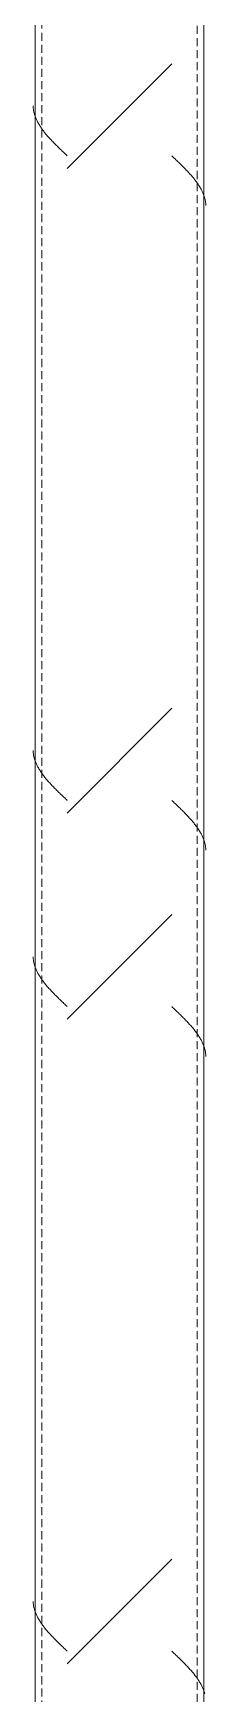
# Model space of a CAD drawing. Header units: centimetres. Extents: x -6111 to 13767, y -285 to 1600.
# Drawn here: x -553 to -542.7, y 251.9 to 350.1 of the extents above; entities that cross this region are included whole.
import ezdxf

# ---------------------------------------------------------------- set-up
doc = ezdxf.new("R2010")
doc.units = ezdxf.units.CM
doc.linetypes.add('Hidden', pattern=[0.714375, 0.47625, -0.238125])
doc.layers.add('S-COLS', color=7, linetype='Continuous', lineweight=9)

# ---------------------------------------------------------------- blocks, each defined once
blk = doc.blocks.new('FP_46-Elevación Eje 2')
at = {"layer": 'S-COLS'}
blk.add_line((-2848.272, 46.025), (-2848.272, 515.53), dxfattribs=at)
at = {"layer": 'S-COLS', "color": 9, "true_color": 0xc0c0c0}
for p, q in [((-2850.128, 342.786), (-2850.177, 342.832)), ((-2850.078, 342.739), (-2850.128, 342.786)), ((-2850.028, 342.692), (-2850.078, 342.739)), ((-2849.979, 342.645), (-2850.028, 342.692)), ((-2849.93, 342.599), (-2849.979, 342.645)), ((-2849.881, 342.552), (-2849.93, 342.599)), ((-2849.832, 342.505), (-2849.881, 342.552)), ((-2849.783, 342.458), (-2849.832, 342.505)), ((-2849.734, 342.412), (-2849.783, 342.458)), ((-2849.686, 342.365), (-2849.734, 342.412)), ((-2849.638, 342.318), (-2849.686, 342.365)), ((-2849.59, 342.271), (-2849.638, 342.318)), ((-2849.543, 342.225), (-2849.59, 342.271)), ((-2849.496, 342.178), (-2849.543, 342.225)), ((-2849.45, 342.131), (-2849.496, 342.178)), ((-2849.404, 342.084), (-2849.45, 342.131)), ((-2849.358, 342.037), (-2849.404, 342.084)), ((-2849.313, 341.991), (-2849.358, 342.037)), ((-2849.268, 341.944), (-2849.313, 341.991)), ((-2849.224, 341.897), (-2849.268, 341.944)), ((-2849.181, 341.85), (-2849.224, 341.897)), ((-2849.138, 341.804), (-2849.181, 341.85)), ((-2849.096, 341.757), (-2849.138, 341.804)), ((-2849.054, 341.71), (-2849.096, 341.757)), ((-2849.013, 341.663), (-2849.054, 341.71)), ((-2848.973, 341.617), (-2849.013, 341.663)), ((-2848.934, 341.57), (-2848.973, 341.617)), ((-2848.895, 341.523), (-2848.934, 341.57)), ((-2848.857, 341.476), (-2848.895, 341.523)), ((-2848.82, 341.43), (-2848.857, 341.476)), ((-2848.783, 341.383), (-2848.82, 341.43)), ((-2848.748, 341.336), (-2848.783, 341.383)), ((-2848.713, 341.289), (-2848.748, 341.336)), ((-2848.679, 341.243), (-2848.713, 341.289)), ((-2848.647, 341.196), (-2848.679, 341.243)), ((-2848.615, 341.149), (-2848.647, 341.196)), ((-2848.584, 341.102), (-2848.615, 341.149)), ((-2848.554, 341.056), (-2848.584, 341.102)), ((-2848.524, 341.009), (-2848.554, 341.056)), ((-2848.496, 340.962), (-2848.524, 341.009)), ((-2848.469, 340.915), (-2848.496, 340.962)), ((-2848.443, 340.869), (-2848.469, 340.915)), ((-2848.418, 340.822), (-2848.443, 340.869)), ((-2848.394, 340.775), (-2848.418, 340.822)), ((-2848.372, 340.728), (-2848.394, 340.775)), ((-2848.35, 340.682), (-2848.372, 340.728)), ((-2848.329, 340.635), (-2848.35, 340.682)), ((-2848.31, 340.588), (-2848.329, 340.635)), ((-2848.291, 340.541), (-2848.31, 340.588)), ((-2848.274, 340.495), (-2848.291, 340.541)), ((-2848.258, 340.448), (-2848.274, 340.495)), ((-2848.243, 340.401), (-2848.258, 340.448)), ((-2848.229, 340.354), (-2848.243, 340.401)), ((-2848.216, 340.308), (-2848.229, 340.354)), ((-2848.205, 340.261), (-2848.216, 340.308)), ((-2848.195, 340.214), (-2848.205, 340.261)), ((-2848.185, 340.167), (-2848.195, 340.214)), ((-2848.178, 340.12), (-2848.185, 340.167)), ((-2848.171, 340.074), (-2848.178, 340.12)), ((-2848.165, 340.027), (-2848.171, 340.074)), ((-2848.161, 339.98), (-2848.165, 340.027)), ((-2848.158, 339.933), (-2848.161, 339.98)), ((-2848.156, 339.887), (-2848.158, 339.933)), ((-2850.128, 304.686), (-2850.177, 304.732)), ((-2850.078, 304.639), (-2850.128, 304.686)), ((-2850.028, 304.592), (-2850.078, 304.639)), ((-2849.979, 304.545), (-2850.028, 304.592)), ((-2849.93, 304.499), (-2849.979, 304.545)), ((-2849.881, 304.452), (-2849.93, 304.499)), ((-2849.832, 304.405), (-2849.881, 304.452)), ((-2849.783, 304.358), (-2849.832, 304.405)), ((-2849.734, 304.312), (-2849.783, 304.358)), ((-2849.686, 304.265), (-2849.734, 304.312)), ((-2849.638, 304.218), (-2849.686, 304.265)), ((-2849.59, 304.171), (-2849.638, 304.218)), ((-2849.543, 304.125), (-2849.59, 304.171)), ((-2849.496, 304.078), (-2849.543, 304.125)), ((-2849.45, 304.031), (-2849.496, 304.078)), ((-2849.404, 303.984), (-2849.45, 304.031)), ((-2849.358, 303.937), (-2849.404, 303.984)), ((-2849.313, 303.891), (-2849.358, 303.937)), ((-2849.268, 303.844), (-2849.313, 303.891)), ((-2849.224, 303.797), (-2849.268, 303.844)), ((-2849.181, 303.75), (-2849.224, 303.797)), ((-2849.138, 303.704), (-2849.181, 303.75)), ((-2849.096, 303.657), (-2849.138, 303.704)), ((-2849.054, 303.61), (-2849.096, 303.657)), ((-2849.013, 303.563), (-2849.054, 303.61)), ((-2848.973, 303.517), (-2849.013, 303.563)), ((-2848.934, 303.47), (-2848.973, 303.517)), ((-2848.895, 303.423), (-2848.934, 303.47)), ((-2848.857, 303.376), (-2848.895, 303.423)), ((-2848.82, 303.33), (-2848.857, 303.376)), ((-2848.783, 303.283), (-2848.82, 303.33)), ((-2848.748, 303.236), (-2848.783, 303.283)), ((-2848.713, 303.189), (-2848.748, 303.236)), ((-2848.679, 303.143), (-2848.713, 303.189)), ((-2848.647, 303.096), (-2848.679, 303.143)), ((-2848.615, 303.049), (-2848.647, 303.096)), ((-2848.584, 303.002), (-2848.615, 303.049)), ((-2848.554, 302.956), (-2848.584, 303.002)), ((-2848.524, 302.909), (-2848.554, 302.956)), ((-2848.496, 302.862), (-2848.524, 302.909)), ((-2848.469, 302.815), (-2848.496, 302.862)), ((-2848.443, 302.769), (-2848.469, 302.815)), ((-2848.418, 302.722), (-2848.443, 302.769)), ((-2848.394, 302.675), (-2848.418, 302.722)), ((-2848.372, 302.628), (-2848.394, 302.675)), ((-2848.35, 302.582), (-2848.372, 302.628)), ((-2848.329, 302.535), (-2848.35, 302.582)), ((-2848.31, 302.488), (-2848.329, 302.535)), ((-2848.291, 302.441), (-2848.31, 302.488)), ((-2848.274, 302.395), (-2848.291, 302.441)), ((-2848.258, 302.348), (-2848.274, 302.395)), ((-2848.243, 302.301), (-2848.258, 302.348)), ((-2848.229, 302.254), (-2848.243, 302.301)), ((-2848.216, 302.208), (-2848.229, 302.254)), ((-2848.205, 302.161), (-2848.216, 302.208)), ((-2848.195, 302.114), (-2848.205, 302.161)), ((-2848.185, 302.067), (-2848.195, 302.114)), ((-2848.178, 302.02), (-2848.185, 302.067)), ((-2848.171, 301.974), (-2848.178, 302.02)), ((-2848.165, 301.927), (-2848.171, 301.974)), ((-2848.161, 301.88), (-2848.165, 301.927)), ((-2848.158, 301.833), (-2848.161, 301.88)), ((-2848.156, 301.787), (-2848.158, 301.833)), ((-2850.128, 292.496), (-2850.177, 292.543)), ((-2850.078, 292.449), (-2850.128, 292.496)), ((-2850.028, 292.403), (-2850.078, 292.449)), ((-2849.979, 292.356), (-2850.028, 292.403)), ((-2849.93, 292.309), (-2849.979, 292.356)), ((-2849.881, 292.262), (-2849.93, 292.309)), ((-2849.832, 292.216), (-2849.881, 292.262)), ((-2849.783, 292.169), (-2849.832, 292.216)), ((-2849.734, 292.122), (-2849.783, 292.169)), ((-2849.686, 292.075), (-2849.734, 292.122)), ((-2849.638, 292.029), (-2849.686, 292.075)), ((-2849.59, 291.982), (-2849.638, 292.029)), ((-2849.543, 291.935), (-2849.59, 291.982)), ((-2849.496, 291.888), (-2849.543, 291.935)), ((-2849.45, 291.842), (-2849.496, 291.888)), ((-2849.404, 291.795), (-2849.45, 291.842)), ((-2849.358, 291.748), (-2849.404, 291.795)), ((-2849.313, 291.701), (-2849.358, 291.748)), ((-2849.268, 291.655), (-2849.313, 291.701)), ((-2849.224, 291.608), (-2849.268, 291.655)), ((-2849.181, 291.561), (-2849.224, 291.608)), ((-2849.138, 291.514), (-2849.181, 291.561)), ((-2849.096, 291.468), (-2849.138, 291.514)), ((-2849.054, 291.421), (-2849.096, 291.468)), ((-2849.013, 291.374), (-2849.054, 291.421)), ((-2848.973, 291.327), (-2849.013, 291.374)), ((-2848.934, 291.28), (-2848.973, 291.327)), ((-2848.895, 291.234), (-2848.934, 291.28)), ((-2848.857, 291.187), (-2848.895, 291.234)), ((-2848.82, 291.14), (-2848.857, 291.187)), ((-2848.783, 291.093), (-2848.82, 291.14)), ((-2848.748, 291.047), (-2848.783, 291.093)), ((-2848.713, 291), (-2848.748, 291.047)), ((-2848.679, 290.953), (-2848.713, 291)), ((-2848.647, 290.906), (-2848.679, 290.953)), ((-2848.615, 290.86), (-2848.647, 290.906)), ((-2848.584, 290.813), (-2848.615, 290.86)), ((-2848.554, 290.766), (-2848.584, 290.813)), ((-2848.524, 290.719), (-2848.554, 290.766)), ((-2848.496, 290.673), (-2848.524, 290.719)), ((-2848.469, 290.626), (-2848.496, 290.673)), ((-2848.443, 290.579), (-2848.469, 290.626)), ((-2848.418, 290.532), (-2848.443, 290.579)), ((-2848.394, 290.486), (-2848.418, 290.532)), ((-2848.372, 290.439), (-2848.394, 290.486)), ((-2848.35, 290.392), (-2848.372, 290.439)), ((-2848.329, 290.345), (-2848.35, 290.392)), ((-2848.31, 290.299), (-2848.329, 290.345)), ((-2848.291, 290.252), (-2848.31, 290.299)), ((-2848.274, 290.205), (-2848.291, 290.252)), ((-2848.258, 290.158), (-2848.274, 290.205)), ((-2848.243, 290.112), (-2848.258, 290.158)), ((-2848.229, 290.065), (-2848.243, 290.112)), ((-2848.216, 290.018), (-2848.229, 290.065)), ((-2848.205, 289.971), (-2848.216, 290.018)), ((-2848.195, 289.925), (-2848.205, 289.971)), ((-2848.185, 289.878), (-2848.195, 289.925)), ((-2848.178, 289.831), (-2848.185, 289.878)), ((-2848.171, 289.784), (-2848.178, 289.831)), ((-2848.165, 289.738), (-2848.171, 289.784)), ((-2848.161, 289.691), (-2848.165, 289.738)), ((-2848.158, 289.644), (-2848.161, 289.691)), ((-2848.156, 289.597), (-2848.158, 289.644)), ((-2850.128, 254.396), (-2850.177, 254.443)), ((-2850.078, 254.349), (-2850.128, 254.396)), ((-2850.028, 254.303), (-2850.078, 254.349)), ((-2849.979, 254.256), (-2850.028, 254.303)), ((-2849.93, 254.209), (-2849.979, 254.256)), ((-2849.881, 254.162), (-2849.93, 254.209)), ((-2849.832, 254.116), (-2849.881, 254.162)), ((-2849.783, 254.069), (-2849.832, 254.116)), ((-2849.734, 254.022), (-2849.783, 254.069)), ((-2849.686, 253.975), (-2849.734, 254.022)), ((-2849.638, 253.929), (-2849.686, 253.975)), ((-2849.59, 253.882), (-2849.638, 253.929)), ((-2849.543, 253.835), (-2849.59, 253.882)), ((-2849.496, 253.788), (-2849.543, 253.835)), ((-2849.45, 253.742), (-2849.496, 253.788)), ((-2849.404, 253.695), (-2849.45, 253.742)), ((-2849.358, 253.648), (-2849.404, 253.695)), ((-2849.313, 253.601), (-2849.358, 253.648)), ((-2849.268, 253.555), (-2849.313, 253.601)), ((-2849.224, 253.508), (-2849.268, 253.555)), ((-2849.181, 253.461), (-2849.224, 253.508)), ((-2849.138, 253.414), (-2849.181, 253.461)), ((-2849.096, 253.368), (-2849.138, 253.414)), ((-2849.054, 253.321), (-2849.096, 253.368)), ((-2849.013, 253.274), (-2849.054, 253.321)), ((-2848.973, 253.227), (-2849.013, 253.274)), ((-2848.934, 253.18), (-2848.973, 253.227)), ((-2848.895, 253.134), (-2848.934, 253.18)), ((-2848.857, 253.087), (-2848.895, 253.134)), ((-2848.82, 253.04), (-2848.857, 253.087)), ((-2848.783, 252.993), (-2848.82, 253.04)), ((-2848.748, 252.947), (-2848.783, 252.993)), ((-2848.713, 252.9), (-2848.748, 252.947)), ((-2848.679, 252.853), (-2848.713, 252.9)), ((-2848.647, 252.806), (-2848.679, 252.853)), ((-2848.615, 252.76), (-2848.647, 252.806)), ((-2848.584, 252.713), (-2848.615, 252.76)), ((-2848.554, 252.666), (-2848.584, 252.713)), ((-2848.524, 252.619), (-2848.554, 252.666)), ((-2848.496, 252.573), (-2848.524, 252.619)), ((-2848.469, 252.526), (-2848.496, 252.573)), ((-2848.443, 252.479), (-2848.469, 252.526)), ((-2848.418, 252.432), (-2848.443, 252.479)), ((-2848.394, 252.386), (-2848.418, 252.432)), ((-2848.372, 252.339), (-2848.394, 252.386)), ((-2848.35, 252.292), (-2848.372, 252.339)), ((-2848.329, 252.245), (-2848.35, 252.292)), ((-2848.31, 252.199), (-2848.329, 252.245)), ((-2848.291, 252.152), (-2848.31, 252.199)), ((-2848.274, 252.105), (-2848.291, 252.152)), ((-2848.258, 252.058), (-2848.274, 252.105)), ((-2848.243, 252.012), (-2848.258, 252.058)), ((-2848.229, 251.965), (-2848.243, 252.012)), ((-2848.216, 251.918), (-2848.229, 251.965))]:
    blk.add_line(p, q, dxfattribs=at)
blk = doc.blocks.new('FP_47-Elevación Eje 2')
at = {"layer": 'S-COLS'}
blk.add_line((-2858.272, 515.53), (-2858.272, 46.025), dxfattribs=at)
at = {"layer": 'S-COLS', "color": 9, "true_color": 0xc0c0c0}
for p, q in [((-2858.386, 345.731), (-2858.388, 345.778)), ((-2858.383, 345.684), (-2858.386, 345.731)), ((-2858.379, 345.638), (-2858.383, 345.684)), ((-2858.373, 345.591), (-2858.379, 345.638)), ((-2858.367, 345.544), (-2858.373, 345.591)), ((-2858.359, 345.497), (-2858.367, 345.544)), ((-2858.35, 345.451), (-2858.359, 345.497)), ((-2858.339, 345.404), (-2858.35, 345.451)), ((-2858.328, 345.357), (-2858.339, 345.404)), ((-2858.315, 345.31), (-2858.328, 345.357)), ((-2858.302, 345.264), (-2858.315, 345.31)), ((-2858.287, 345.217), (-2858.302, 345.264)), ((-2858.27, 345.17), (-2858.287, 345.217)), ((-2858.253, 345.123), (-2858.27, 345.17)), ((-2858.235, 345.077), (-2858.253, 345.123)), ((-2858.215, 345.03), (-2858.235, 345.077)), ((-2858.194, 344.983), (-2858.215, 345.03)), ((-2858.173, 344.936), (-2858.194, 344.983)), ((-2858.15, 344.89), (-2858.173, 344.936)), ((-2858.126, 344.843), (-2858.15, 344.89)), ((-2858.101, 344.796), (-2858.126, 344.843)), ((-2858.075, 344.749), (-2858.101, 344.796)), ((-2858.048, 344.703), (-2858.075, 344.749)), ((-2858.02, 344.656), (-2858.048, 344.703)), ((-2857.991, 344.609), (-2858.02, 344.656)), ((-2857.961, 344.562), (-2857.991, 344.609)), ((-2857.93, 344.516), (-2857.961, 344.562)), ((-2857.898, 344.469), (-2857.93, 344.516)), ((-2857.865, 344.422), (-2857.898, 344.469)), ((-2857.831, 344.375), (-2857.865, 344.422)), ((-2857.797, 344.329), (-2857.831, 344.375)), ((-2857.761, 344.282), (-2857.797, 344.329)), ((-2857.725, 344.235), (-2857.761, 344.282)), ((-2857.687, 344.188), (-2857.725, 344.235)), ((-2857.65, 344.141), (-2857.687, 344.188)), ((-2857.611, 344.095), (-2857.65, 344.141)), ((-2857.571, 344.048), (-2857.611, 344.095)), ((-2857.531, 344.001), (-2857.571, 344.048)), ((-2857.49, 343.954), (-2857.531, 344.001)), ((-2857.449, 343.908), (-2857.49, 343.954)), ((-2857.406, 343.861), (-2857.449, 343.908)), ((-2857.364, 343.814), (-2857.406, 343.861)), ((-2857.32, 343.767), (-2857.364, 343.814)), ((-2857.276, 343.721), (-2857.32, 343.767)), ((-2857.231, 343.674), (-2857.276, 343.721)), ((-2857.186, 343.627), (-2857.231, 343.674)), ((-2857.141, 343.58), (-2857.186, 343.627)), ((-2857.095, 343.534), (-2857.141, 343.58)), ((-2857.048, 343.487), (-2857.095, 343.534)), ((-2857.001, 343.44), (-2857.048, 343.487)), ((-2856.954, 343.393), (-2857.001, 343.44)), ((-2856.906, 343.347), (-2856.954, 343.393)), ((-2856.858, 343.3), (-2856.906, 343.347)), ((-2856.81, 343.253), (-2856.858, 343.3)), ((-2856.762, 343.206), (-2856.81, 343.253)), ((-2856.713, 343.16), (-2856.762, 343.206)), ((-2856.664, 343.113), (-2856.713, 343.16)), ((-2856.615, 343.066), (-2856.664, 343.113)), ((-2856.565, 343.019), (-2856.615, 343.066)), ((-2856.516, 342.973), (-2856.565, 343.019)), ((-2856.466, 342.926), (-2856.516, 342.973)), ((-2856.417, 342.879), (-2856.466, 342.926)), ((-2856.367, 342.832), (-2856.417, 342.879)), ((-2858.386, 307.631), (-2858.388, 307.678)), ((-2858.383, 307.584), (-2858.386, 307.631)), ((-2858.379, 307.538), (-2858.383, 307.584)), ((-2858.373, 307.491), (-2858.379, 307.538)), ((-2858.367, 307.444), (-2858.373, 307.491)), ((-2858.359, 307.397), (-2858.367, 307.444)), ((-2858.35, 307.351), (-2858.359, 307.397)), ((-2858.339, 307.304), (-2858.35, 307.351)), ((-2858.328, 307.257), (-2858.339, 307.304)), ((-2858.315, 307.21), (-2858.328, 307.257)), ((-2858.302, 307.164), (-2858.315, 307.21)), ((-2858.287, 307.117), (-2858.302, 307.164)), ((-2858.27, 307.07), (-2858.287, 307.117)), ((-2858.253, 307.023), (-2858.27, 307.07)), ((-2858.235, 306.977), (-2858.253, 307.023)), ((-2858.215, 306.93), (-2858.235, 306.977)), ((-2858.194, 306.883), (-2858.215, 306.93)), ((-2858.173, 306.836), (-2858.194, 306.883)), ((-2858.15, 306.79), (-2858.173, 306.836)), ((-2858.126, 306.743), (-2858.15, 306.79)), ((-2858.101, 306.696), (-2858.126, 306.743)), ((-2858.075, 306.649), (-2858.101, 306.696)), ((-2858.048, 306.603), (-2858.075, 306.649)), ((-2858.02, 306.556), (-2858.048, 306.603)), ((-2857.991, 306.509), (-2858.02, 306.556)), ((-2857.961, 306.462), (-2857.991, 306.509)), ((-2857.93, 306.416), (-2857.961, 306.462)), ((-2857.898, 306.369), (-2857.93, 306.416)), ((-2857.865, 306.322), (-2857.898, 306.369)), ((-2857.831, 306.275), (-2857.865, 306.322)), ((-2857.797, 306.229), (-2857.831, 306.275)), ((-2857.761, 306.182), (-2857.797, 306.229)), ((-2857.725, 306.135), (-2857.761, 306.182)), ((-2857.687, 306.088), (-2857.725, 306.135)), ((-2857.65, 306.041), (-2857.687, 306.088)), ((-2857.611, 305.995), (-2857.65, 306.041)), ((-2857.571, 305.948), (-2857.611, 305.995)), ((-2857.531, 305.901), (-2857.571, 305.948)), ((-2857.49, 305.854), (-2857.531, 305.901)), ((-2857.449, 305.808), (-2857.49, 305.854)), ((-2857.406, 305.761), (-2857.449, 305.808)), ((-2857.364, 305.714), (-2857.406, 305.761)), ((-2857.32, 305.667), (-2857.364, 305.714)), ((-2857.276, 305.621), (-2857.32, 305.667)), ((-2857.231, 305.574), (-2857.276, 305.621)), ((-2857.186, 305.527), (-2857.231, 305.574)), ((-2857.141, 305.48), (-2857.186, 305.527)), ((-2857.095, 305.434), (-2857.141, 305.48)), ((-2857.048, 305.387), (-2857.095, 305.434)), ((-2857.001, 305.34), (-2857.048, 305.387)), ((-2856.954, 305.293), (-2857.001, 305.34)), ((-2856.906, 305.247), (-2856.954, 305.293)), ((-2856.858, 305.2), (-2856.906, 305.247)), ((-2856.81, 305.153), (-2856.858, 305.2)), ((-2856.762, 305.106), (-2856.81, 305.153)), ((-2856.713, 305.06), (-2856.762, 305.106)), ((-2856.664, 305.013), (-2856.713, 305.06)), ((-2856.615, 304.966), (-2856.664, 305.013)), ((-2856.565, 304.919), (-2856.615, 304.966)), ((-2856.516, 304.873), (-2856.565, 304.919)), ((-2856.466, 304.826), (-2856.516, 304.873)), ((-2856.417, 304.779), (-2856.466, 304.826)), ((-2856.367, 304.732), (-2856.417, 304.779)), ((-2858.386, 295.442), (-2858.388, 295.488)), ((-2858.383, 295.395), (-2858.386, 295.442)), ((-2858.379, 295.348), (-2858.383, 295.395)), ((-2858.373, 295.301), (-2858.379, 295.348)), ((-2858.367, 295.255), (-2858.373, 295.301)), ((-2858.359, 295.208), (-2858.367, 295.255)), ((-2858.35, 295.161), (-2858.359, 295.208)), ((-2858.339, 295.114), (-2858.35, 295.161)), ((-2858.328, 295.068), (-2858.339, 295.114)), ((-2858.315, 295.021), (-2858.328, 295.068)), ((-2858.302, 294.974), (-2858.315, 295.021)), ((-2858.287, 294.927), (-2858.302, 294.974)), ((-2858.27, 294.881), (-2858.287, 294.927)), ((-2858.253, 294.834), (-2858.27, 294.881)), ((-2858.235, 294.787), (-2858.253, 294.834)), ((-2858.215, 294.74), (-2858.235, 294.787)), ((-2858.194, 294.694), (-2858.215, 294.74)), ((-2858.173, 294.647), (-2858.194, 294.694)), ((-2858.15, 294.6), (-2858.173, 294.647)), ((-2858.126, 294.553), (-2858.15, 294.6)), ((-2858.101, 294.507), (-2858.126, 294.553)), ((-2858.075, 294.46), (-2858.101, 294.507)), ((-2858.048, 294.413), (-2858.075, 294.46)), ((-2858.02, 294.366), (-2858.048, 294.413)), ((-2857.991, 294.32), (-2858.02, 294.366)), ((-2857.961, 294.273), (-2857.991, 294.32)), ((-2857.93, 294.226), (-2857.961, 294.273)), ((-2857.898, 294.179), (-2857.93, 294.226)), ((-2857.865, 294.133), (-2857.898, 294.179)), ((-2857.831, 294.086), (-2857.865, 294.133)), ((-2857.797, 294.039), (-2857.831, 294.086)), ((-2857.761, 293.992), (-2857.797, 294.039)), ((-2857.725, 293.946), (-2857.761, 293.992)), ((-2857.687, 293.899), (-2857.725, 293.946)), ((-2857.65, 293.852), (-2857.687, 293.899)), ((-2857.611, 293.805), (-2857.65, 293.852)), ((-2857.571, 293.759), (-2857.611, 293.805)), ((-2857.531, 293.712), (-2857.571, 293.759)), ((-2857.49, 293.665), (-2857.531, 293.712)), ((-2857.449, 293.618), (-2857.49, 293.665)), ((-2857.406, 293.572), (-2857.449, 293.618)), ((-2857.364, 293.525), (-2857.406, 293.572)), ((-2857.32, 293.478), (-2857.364, 293.525)), ((-2857.276, 293.431), (-2857.32, 293.478)), ((-2857.231, 293.384), (-2857.276, 293.431)), ((-2857.186, 293.338), (-2857.231, 293.384)), ((-2857.141, 293.291), (-2857.186, 293.338)), ((-2857.095, 293.244), (-2857.141, 293.291)), ((-2857.048, 293.197), (-2857.095, 293.244)), ((-2857.001, 293.151), (-2857.048, 293.197)), ((-2856.954, 293.104), (-2857.001, 293.151)), ((-2856.906, 293.057), (-2856.954, 293.104)), ((-2856.858, 293.01), (-2856.906, 293.057)), ((-2856.81, 292.964), (-2856.858, 293.01)), ((-2856.762, 292.917), (-2856.81, 292.964)), ((-2856.713, 292.87), (-2856.762, 292.917)), ((-2856.664, 292.823), (-2856.713, 292.87)), ((-2856.615, 292.777), (-2856.664, 292.823)), ((-2856.565, 292.73), (-2856.615, 292.777)), ((-2856.516, 292.683), (-2856.565, 292.73)), ((-2856.466, 292.636), (-2856.516, 292.683)), ((-2856.417, 292.59), (-2856.466, 292.636)), ((-2856.367, 292.543), (-2856.417, 292.59)), ((-2858.386, 257.342), (-2858.388, 257.388)), ((-2858.383, 257.295), (-2858.386, 257.342)), ((-2858.379, 257.248), (-2858.383, 257.295)), ((-2858.373, 257.201), (-2858.379, 257.248)), ((-2858.367, 257.155), (-2858.373, 257.201)), ((-2858.359, 257.108), (-2858.367, 257.155)), ((-2858.35, 257.061), (-2858.359, 257.108)), ((-2858.339, 257.014), (-2858.35, 257.061)), ((-2858.328, 256.968), (-2858.339, 257.014)), ((-2858.315, 256.921), (-2858.328, 256.968)), ((-2858.302, 256.874), (-2858.315, 256.921)), ((-2858.287, 256.827), (-2858.302, 256.874)), ((-2858.27, 256.781), (-2858.287, 256.827)), ((-2858.253, 256.734), (-2858.27, 256.781)), ((-2858.235, 256.687), (-2858.253, 256.734)), ((-2858.215, 256.64), (-2858.235, 256.687)), ((-2858.194, 256.594), (-2858.215, 256.64)), ((-2858.173, 256.547), (-2858.194, 256.594)), ((-2858.15, 256.5), (-2858.173, 256.547)), ((-2858.126, 256.453), (-2858.15, 256.5)), ((-2858.101, 256.407), (-2858.126, 256.453)), ((-2858.075, 256.36), (-2858.101, 256.407)), ((-2858.048, 256.313), (-2858.075, 256.36)), ((-2858.02, 256.266), (-2858.048, 256.313)), ((-2857.991, 256.22), (-2858.02, 256.266)), ((-2857.961, 256.173), (-2857.991, 256.22)), ((-2857.93, 256.126), (-2857.961, 256.173)), ((-2857.898, 256.079), (-2857.93, 256.126)), ((-2857.865, 256.033), (-2857.898, 256.079)), ((-2857.831, 255.986), (-2857.865, 256.033)), ((-2857.797, 255.939), (-2857.831, 255.986)), ((-2857.761, 255.892), (-2857.797, 255.939)), ((-2857.725, 255.846), (-2857.761, 255.892)), ((-2857.687, 255.799), (-2857.725, 255.846)), ((-2857.65, 255.752), (-2857.687, 255.799)), ((-2857.611, 255.705), (-2857.65, 255.752)), ((-2857.571, 255.659), (-2857.611, 255.705)), ((-2857.531, 255.612), (-2857.571, 255.659)), ((-2857.49, 255.565), (-2857.531, 255.612)), ((-2857.449, 255.518), (-2857.49, 255.565)), ((-2857.406, 255.472), (-2857.449, 255.518)), ((-2857.364, 255.425), (-2857.406, 255.472)), ((-2857.32, 255.378), (-2857.364, 255.425)), ((-2857.276, 255.331), (-2857.32, 255.378)), ((-2857.231, 255.284), (-2857.276, 255.331)), ((-2857.186, 255.238), (-2857.231, 255.284)), ((-2857.141, 255.191), (-2857.186, 255.238)), ((-2857.095, 255.144), (-2857.141, 255.191)), ((-2857.048, 255.097), (-2857.095, 255.144)), ((-2857.001, 255.051), (-2857.048, 255.097)), ((-2856.954, 255.004), (-2857.001, 255.051)), ((-2856.906, 254.957), (-2856.954, 255.004)), ((-2856.858, 254.91), (-2856.906, 254.957)), ((-2856.81, 254.864), (-2856.858, 254.91)), ((-2856.762, 254.817), (-2856.81, 254.864)), ((-2856.713, 254.77), (-2856.762, 254.817)), ((-2856.664, 254.723), (-2856.713, 254.77)), ((-2856.615, 254.677), (-2856.664, 254.723)), ((-2856.565, 254.63), (-2856.615, 254.677)), ((-2856.516, 254.583), (-2856.565, 254.63)), ((-2856.466, 254.536), (-2856.516, 254.583)), ((-2856.417, 254.49), (-2856.466, 254.536)), ((-2856.367, 254.443), (-2856.417, 254.49))]:
    blk.add_line(p, q, dxfattribs=at)
blk = doc.blocks.new('HSS Rectangular-Column - 100 x 100 mm-V45-Elevación Eje 2')
at = {"layer": 'S-COLS', "true_color": 0xc0c0c0}
h = blk.add_hatch(dxfattribs=at)
h.set_pattern_fill('FP_2', color=9, style=0, pattern_type=2)
h.set_pattern_definition([(45, (0, 0), (-25.1447, 25.1447), []), (45, (0, 38.1), (-25.1447, 25.1447), [])])
h.paths.add_polyline_path([(-2850.177, 46.025), (-2850.177, 515.53), (-2856.367, 515.53), (-2856.367, 46.025)])
at = {"layer": 'S-COLS', "linetype": 'Hidden'}
for p, q in [((-2857.872, 46.025), (-2857.872, 515.53)), ((-2848.672, 515.53), (-2848.672, 46.025))]:
    blk.add_line(p, q, dxfattribs=at)
at = {"layer": 'S-COLS'}
for name in ['FP_47-Elevación Eje 2', 'FP_46-Elevación Eje 2']:
    blk.add_blockref(name, (0, 0), dxfattribs=at)

msp = doc.modelspace()

# ---------------------------------------------------------------- block references
at = {"layer": 'S-COLS'}
msp.add_blockref('HSS Rectangular-Column - 100 x 100 mm-V45-Elevación Eje 2', (2305.433, 0), dxfattribs=at)

doc.saveas('drawing.dxf')
